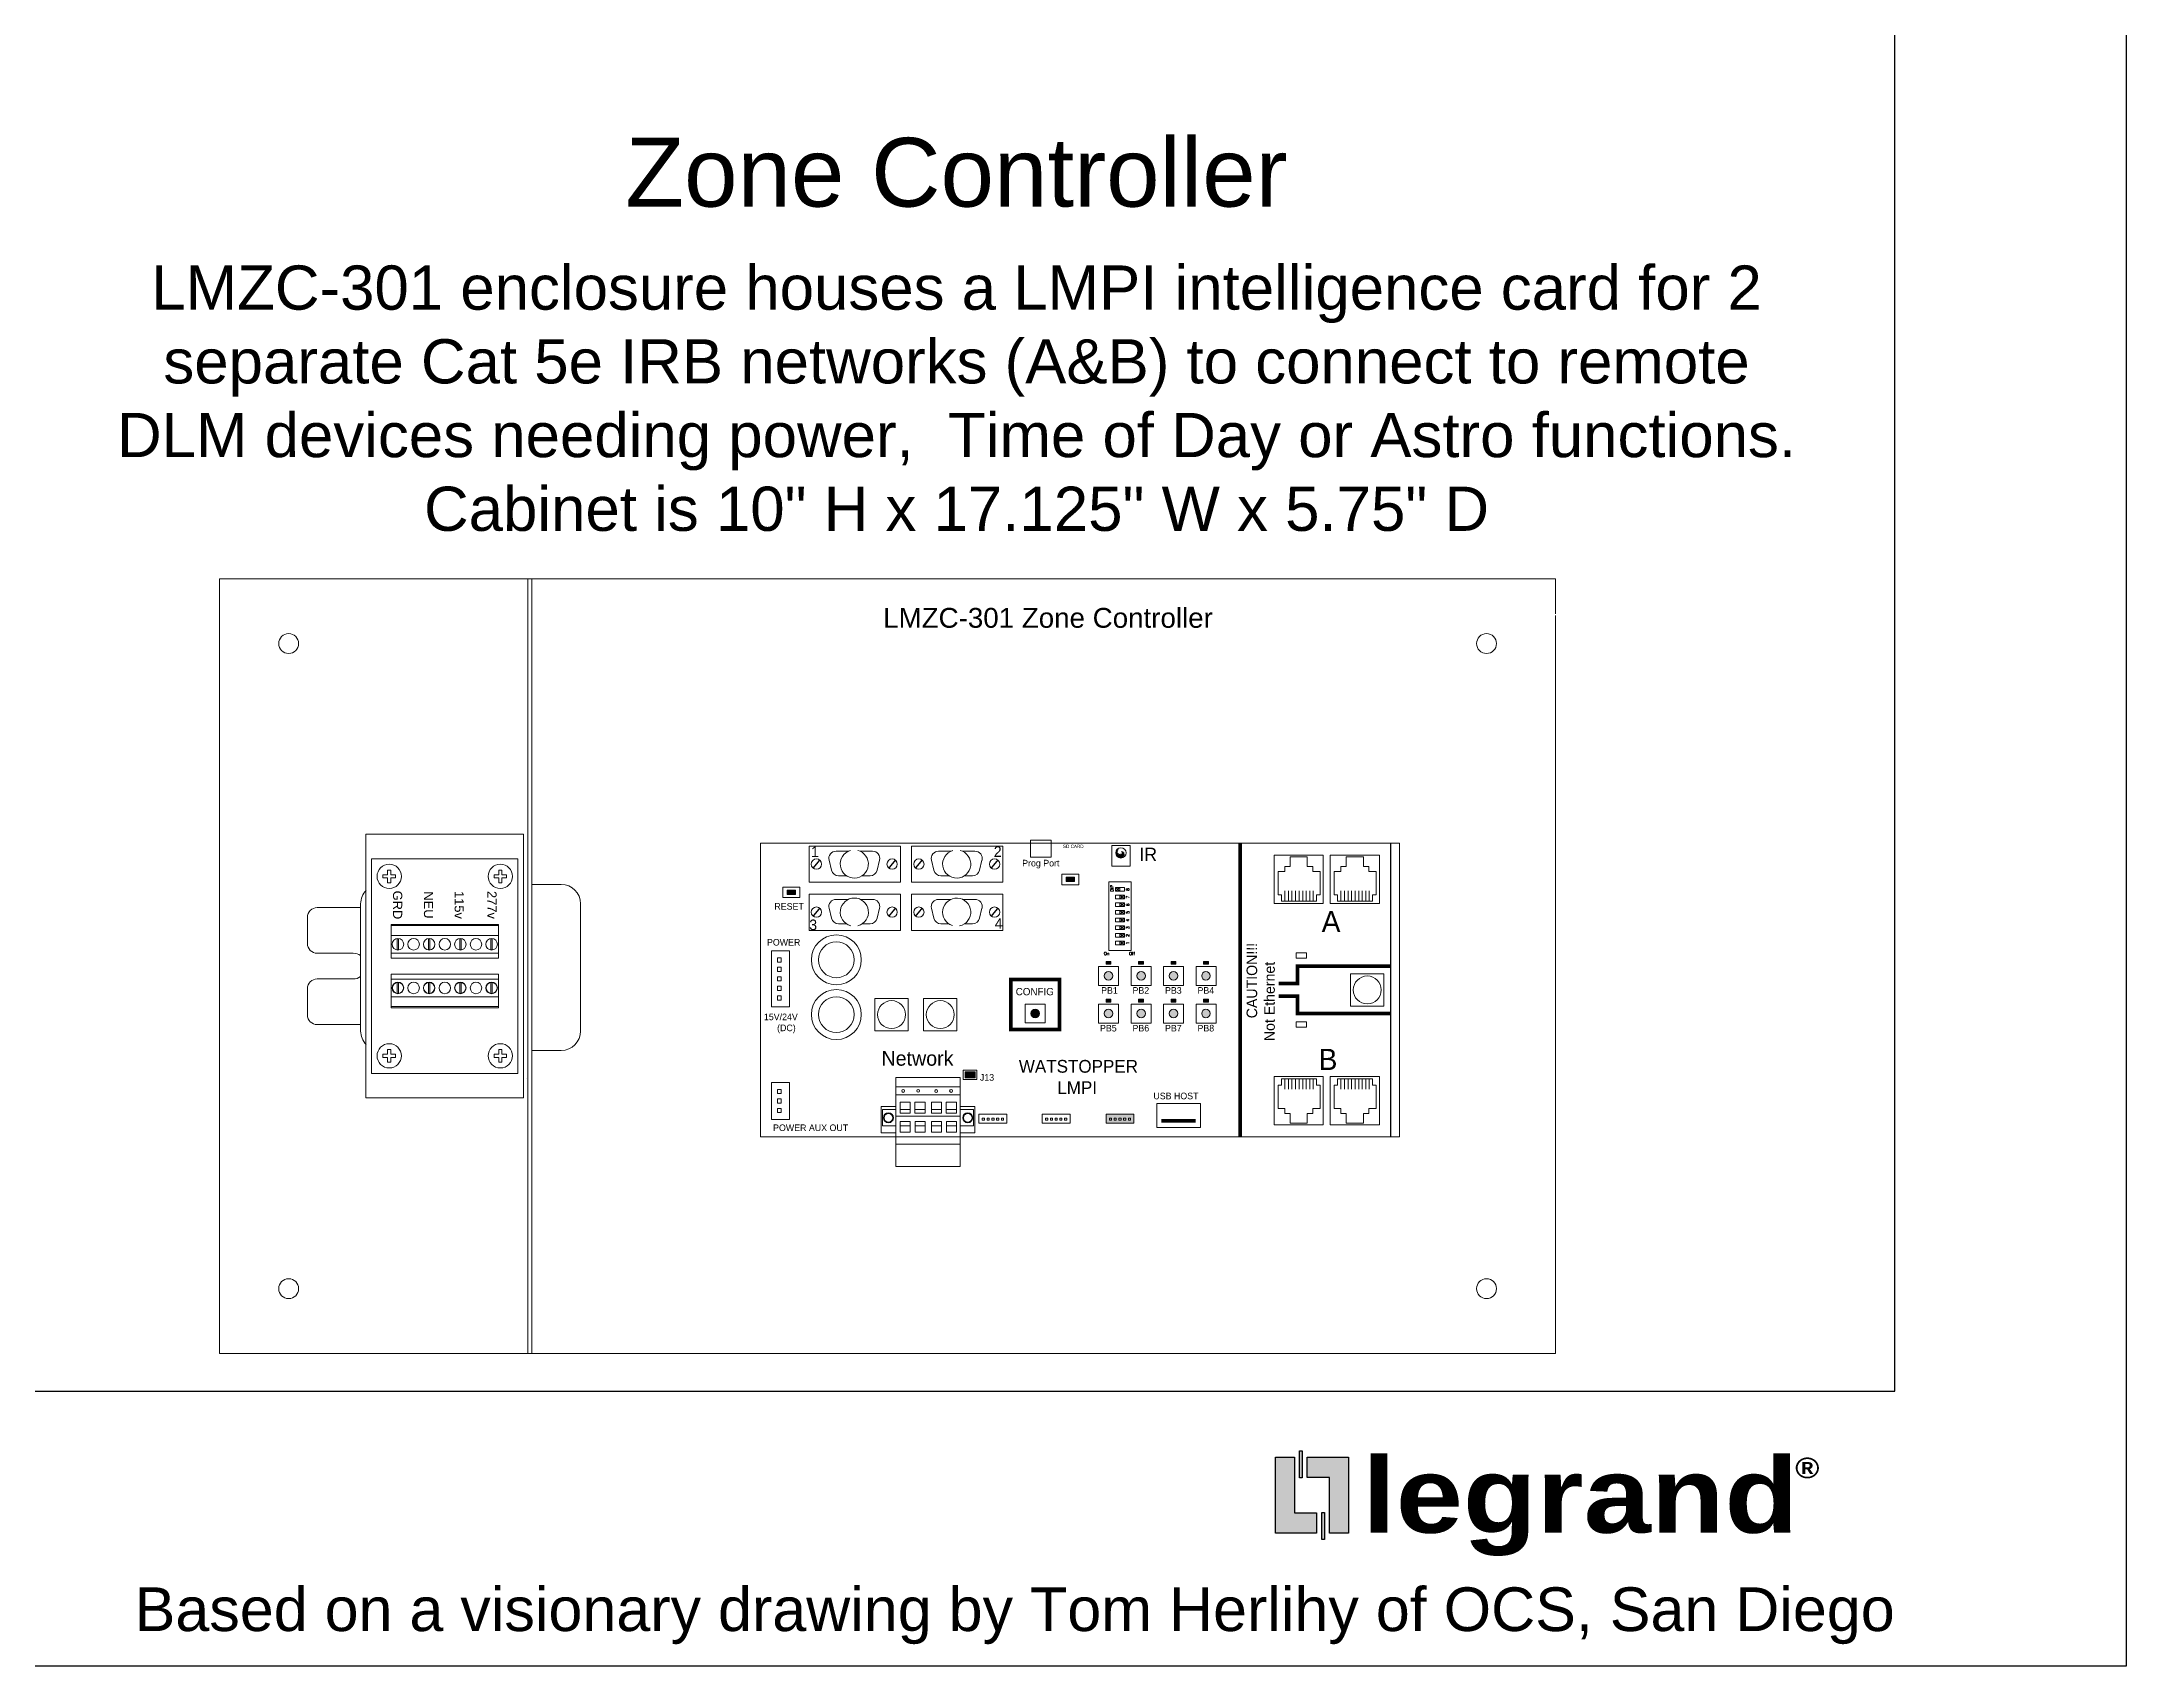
# Model space of a CAD drawing. Header units: inches. Extents: x 59 to 3361, y -1026 to 1732.
# Drawn here: x 2346.9 to 2585.5, y 893.1 to 1079.1 of the extents above; entities that cross this region are included whole.
import ezdxf
from ezdxf.enums import TextEntityAlignment as Align

# ---------------------------------------------------------------- set-up
doc = ezdxf.new("R2010")
doc.units = ezdxf.units.IN
doc.header["$MEASUREMENT"] = 0
doc.linetypes.add('SLD-Solid', pattern=[0])
doc.layers.add('PANEL', color=7, linetype='Continuous', lineweight=0)
doc.styles.add('ARIAL', font='arial.ttf')
doc.styles.add('Legrand', font='ariblk.ttf', dxfattribs={"height": 0.1875})
doc.styles.add('ROMAND', font='romand.shx')

# ---------------------------------------------------------------- blocks, each defined once
blk = doc.blocks.new('A$C6E196373')
for p, q in [((0.117, 0), (0, 0.098)), ((0.117, 0.098), (0, 0)), ((0.117, 0.098), (0.117, 0))]:
    blk.add_line(p, q)
blk.add_lwpolyline([(0, 0.098), (0.235, 0.098), (0.235, 0), (0, 0)], close=True)
blk = doc.blocks.new('LMZC-301_TW')
at = {"layer": 'PANEL'}
h = blk.add_hatch(color=256, dxfattribs=at)
h.dxf.hatch_style = 1
h.paths.add_polyline_path([(-10.56, 52.52), (-10.56, 53.03), (-11.5, 53.03), (-11.5, 52.52)])
h = blk.add_hatch(color=256, dxfattribs=at)
h.dxf.hatch_style = 1
h.paths.add_polyline_path([(21.38, 54.01), (21.38, 54.51), (20.45, 54.51), (20.45, 54.01)])
h = blk.add_hatch(color=256, dxfattribs=at)
h.dxf.hatch_style = 1
h.paths.add_polyline_path([(36.94, 43.23, 1), (35.95, 43.23, 1)])
h.paths.add_polyline_path([(33.22, 43.23, 1), (32.23, 43.23, 1)])
h.paths.add_polyline_path([(29.5, 43.23, 1), (28.51, 43.23, 1)])
h.paths.add_polyline_path([(25.78, 43.23, 1), (24.8, 43.23, 1)])
h.paths.add_polyline_path([(25.78, 38.91, 1), (24.8, 38.91, 1)])
h.paths.add_polyline_path([(29.5, 38.91, 1), (28.51, 38.91, 1)])
h.paths.add_polyline_path([(33.22, 38.91, 1), (32.23, 38.91, 1)])
h.paths.add_polyline_path([(36.94, 38.91, 1), (35.95, 38.91, 1)])
h = blk.add_hatch(color=256, dxfattribs=at)
h.dxf.hatch_style = 1
h.paths.add_polyline_path([(25.01, 44.86), (25.56, 44.86), (25.56, 44.55), (25.01, 44.55)])
h = blk.add_hatch(color=256, dxfattribs=at)
h.dxf.hatch_style = 1
h.paths.add_polyline_path([(28.73, 44.86), (29.28, 44.86), (29.28, 44.55), (28.73, 44.55)])
h = blk.add_hatch(color=256, dxfattribs=at)
h.dxf.hatch_style = 1
h.paths.add_polyline_path([(32.45, 44.86), (33, 44.86), (33, 44.55), (32.45, 44.55)])
h = blk.add_hatch(color=256, dxfattribs=at)
h.dxf.hatch_style = 1
h.paths.add_polyline_path([(36.17, 44.86), (36.72, 44.86), (36.72, 44.55), (36.17, 44.55)])
h = blk.add_hatch(color=256, dxfattribs=at)
h.dxf.hatch_style = 1
h.paths.add_polyline_path([(17.38, 38.92, 1), (16.4, 38.92, 1)])
h = blk.add_hatch(color=256, dxfattribs=at)
h.dxf.hatch_style = 1
h.paths.add_polyline_path([(25.01, 40.54), (25.56, 40.54), (25.56, 40.23), (25.01, 40.23)])
h = blk.add_hatch(color=256, dxfattribs=at)
h.dxf.hatch_style = 1
h.paths.add_polyline_path([(28.73, 40.54), (29.28, 40.54), (29.28, 40.23), (28.73, 40.23)])
h = blk.add_hatch(color=256, dxfattribs=at)
h.dxf.hatch_style = 1
h.paths.add_polyline_path([(32.45, 40.54), (33, 40.54), (33, 40.23), (32.45, 40.23)])
h = blk.add_hatch(color=256, dxfattribs=at)
h.dxf.hatch_style = 1
h.paths.add_polyline_path([(36.17, 40.54), (36.72, 40.54), (36.72, 40.23), (36.17, 40.23)])
h = blk.add_hatch(color=256, dxfattribs=at)
h.dxf.hatch_style = 1
h.paths.add_polyline_path([(10.01, 31.55), (10.01, 32.24), (8.87, 32.24), (8.87, 31.55)])
h = blk.add_hatch(color=256, dxfattribs=at)
h.dxf.hatch_style = 1
h.paths.add_polyline_path([(28.2, 26.35), (28.2, 27.4), (25, 27.4), (25, 26.35)])
h.paths.add_polyline_path([(25.93, 26.92), (26.18, 26.92), (26.18, 26.71), (25.93, 26.71)], flags=16)
h.paths.add_polyline_path([(26.48, 26.92), (26.72, 26.92), (26.72, 26.71), (26.48, 26.71)], flags=16)
h.paths.add_polyline_path([(27.02, 26.92), (27.26, 26.92), (27.26, 26.71), (27.02, 26.71)], flags=16)
h.paths.add_polyline_path([(27.56, 26.92), (27.81, 26.92), (27.81, 26.71), (27.56, 26.71)], flags=16)
at = {"color": 7, "linetype": 'SLD-Solid', "lineweight": 15}
for p, q in [((-76.47, 87.86), (-76.47, 88.68)), ((-76.47, 88.68), (-43.07, 88.68)), ((-38.85, 88.68), (-43.07, 88.68)), ((-41.2, 88.68), (-41.2, 0)), ((-40.73, 88.68), (-40.73, 0)), ((-38.85, 88.68), (76.47, 88.68)), ((76.47, 88.68), (76.47, 87.86)), ((-76.47, 87.86), (-76.47, 84.66)), ((76.47, 84.66), (76.47, 87.86)), ((-76.47, 84.66), (-76.47, 84.48)), ((-76.47, 0), (-76.47, 84.48)), ((76.47, 84.48), (76.47, 4.2)), ((-59.71, 29.25), (-59.71, 59.43)), ((-59.71, 59.43), (-41.68, 59.43)), ((-41.68, 29.25), (-41.68, 59.43)), ((58.59, 58.41), (-14.55, 58.41)), ((-59.06, 32.06), (-59.06, 56.62)), ((-59.06, 56.62), (-42.32, 56.62)), ((-56.88, 55.32), (-57.23, 55.32)), ((-57.23, 55.32), (-57.23, 54.79)), ((-56.88, 54.79), (-56.88, 55.32)), ((-44.15, 55.32), (-44.51, 55.32)), ((-44.51, 55.32), (-44.51, 54.79)), ((-44.15, 54.79), (-44.15, 55.32)), ((-42.32, 56.62), (-42.32, 32.06)), ((-57.23, 54.79), (-57.77, 54.79)), ((-57.77, 54.79), (-57.77, 54.43)), ((-57.77, 54.43), (-57.23, 54.43)), ((-57.23, 54.43), (-57.23, 53.89)), ((-57.23, 53.89), (-56.88, 53.89)), ((-56.34, 54.79), (-56.88, 54.79)), ((-56.88, 53.89), (-56.88, 54.43)), ((-56.88, 54.43), (-56.34, 54.43)), ((-56.34, 54.43), (-56.34, 54.79)), ((-44.51, 54.79), (-45.04, 54.79)), ((-45.04, 54.79), (-45.04, 54.43)), ((-45.04, 54.43), (-44.51, 54.43)), ((-44.51, 54.43), (-44.51, 53.89)), ((-44.51, 53.89), (-44.15, 53.89)), ((-43.61, 54.79), (-44.15, 54.79)), ((-44.15, 53.89), (-44.15, 54.43)), ((-44.15, 54.43), (-43.61, 54.43)), ((-43.61, 54.43), (-43.61, 54.79)), ((-37.37, 53.7), (-40.73, 53.7)), ((-65.29, 51.04), (-60.33, 51.04)), ((-60.33, 51.47), (-60.33, 36.91)), ((-35.14, 36.91), (-35.14, 51.47)), ((-66.41, 46.93), (-66.41, 49.92)), ((-56.84, 49.12), (-44.54, 49.12)), ((-56.84, 48.98), (-56.84, 49.12)), ((-56.84, 48.98), (-44.54, 48.98)), ((-56.84, 47.86), (-56.84, 48.98)), ((-56.84, 45.82), (-56.84, 47.86)), ((-56.84, 47.86), (-44.54, 47.86)), ((-44.54, 47.86), (-56.84, 47.86)), ((-44.54, 49.12), (-44.54, 48.98)), ((-44.54, 48.98), (-44.54, 47.86)), ((-44.54, 47.86), (-44.54, 45.82)), ((-61.18, 45.81), (-65.29, 45.81)), ((-44.54, 45.82), (-56.84, 45.82)), ((-56.84, 45.82), (-56.84, 45.25)), ((-56.13, 47.47), (-56.13, 46.21)), ((-55.97, 46.21), (-55.97, 47.47)), ((-52.55, 47.47), (-52.55, 46.21)), ((-52.4, 46.21), (-52.4, 47.47)), ((-48.98, 47.47), (-48.98, 46.21)), ((-48.83, 46.21), (-48.83, 47.47)), ((-45.41, 47.47), (-45.41, 46.21)), ((-45.26, 46.21), (-45.26, 47.47)), ((-44.54, 45.25), (-44.54, 45.82)), ((-56.84, 45.25), (-44.54, 45.25)), ((-44.54, 43.42), (-56.84, 43.42)), ((-56.84, 43.42), (-56.84, 42.86)), ((-44.54, 42.86), (-44.54, 43.42)), ((-66.41, 38.76), (-66.41, 41.75)), ((-61.18, 42.87), (-65.29, 42.87)), ((-56.84, 40.82), (-56.84, 42.86)), ((-56.84, 42.86), (-44.54, 42.86)), ((-44.54, 40.82), (-56.84, 40.82)), ((-56.84, 40.82), (-56.84, 39.7)), ((-56.13, 42.47), (-56.13, 41.21)), ((-55.97, 41.21), (-55.97, 42.47)), ((-52.55, 42.47), (-52.55, 41.21)), ((-52.4, 41.21), (-52.4, 42.47)), ((-48.98, 42.47), (-48.98, 41.21)), ((-48.83, 41.21), (-48.83, 42.47)), ((-45.41, 42.47), (-45.41, 41.21)), ((-45.26, 41.21), (-45.26, 42.47)), ((-44.54, 42.86), (-44.54, 40.82)), ((-44.54, 39.7), (-44.54, 40.82)), ((-56.84, 39.7), (-44.54, 39.7)), ((-56.84, 39.7), (-56.84, 39.56)), ((-56.84, 39.56), (-44.54, 39.56)), ((-44.54, 39.56), (-44.54, 39.7)), ((-60.33, 37.64), (-65.29, 37.64)), ((-57.23, 34.25), (-57.77, 34.25)), ((-57.77, 34.25), (-57.77, 33.89)), ((-57.77, 33.89), (-57.23, 33.89)), ((-56.88, 34.78), (-57.23, 34.78)), ((-57.23, 34.78), (-57.23, 34.25)), ((-57.23, 33.89), (-57.23, 33.35)), ((-56.88, 34.25), (-56.88, 34.78)), ((-56.34, 34.25), (-56.88, 34.25)), ((-56.88, 33.35), (-56.88, 33.89)), ((-56.88, 33.89), (-56.34, 33.89)), ((-56.34, 33.89), (-56.34, 34.25)), ((-44.51, 34.25), (-45.04, 34.25)), ((-45.04, 34.25), (-45.04, 33.89)), ((-45.04, 33.89), (-44.51, 33.89)), ((-44.15, 34.78), (-44.51, 34.78)), ((-44.51, 34.78), (-44.51, 34.25)), ((-44.51, 33.89), (-44.51, 33.35)), ((-44.15, 34.25), (-44.15, 34.78)), ((-43.61, 34.25), (-44.15, 34.25)), ((-44.15, 33.35), (-44.15, 33.89)), ((-44.15, 33.89), (-43.61, 33.89)), ((-43.61, 33.89), (-43.61, 34.25)), ((-40.73, 34.68), (-37.37, 34.68)), ((-42.32, 32.06), (-59.06, 32.06)), ((-57.23, 33.35), (-56.88, 33.35)), ((-44.51, 33.35), (-44.15, 33.35)), ((-41.31, 31.5), (-41.29, 31.5)), ((0.94, 30.53), (0.94, 31.6)), ((0.94, 31.6), (8.32, 31.6)), ((8.32, 30.53), (8.32, 31.6)), ((-41.68, 29.25), (-59.71, 29.25)), ((0.94, 30.53), (8.32, 30.53)), ((0.94, 29.59), (0.94, 30.53)), ((0.94, 27.15), (0.94, 29.59)), ((0.94, 29.59), (8.32, 29.59)), ((1.42, 28.75), (2.57, 28.75)), ((1.42, 27.51), (1.42, 28.75)), ((2.57, 28.75), (2.57, 27.51)), ((3.13, 28.75), (4.29, 28.75)), ((3.13, 27.51), (3.13, 28.75)), ((4.29, 28.75), (4.29, 27.51)), ((5.01, 28.75), (6.16, 28.75)), ((5.01, 27.51), (5.01, 28.75)), ((6.16, 28.75), (6.16, 27.51)), ((6.72, 28.75), (7.88, 28.75)), ((6.72, 27.51), (6.72, 28.75)), ((7.88, 28.75), (7.88, 27.51)), ((8.32, 29.59), (8.32, 30.53)), ((8.32, 27.15), (8.32, 29.59)), ((-0.73, 28.26), (-0.73, 25.26)), ((0.94, 28.26), (-0.73, 28.26)), ((-0.57, 27.93), (-0.57, 26.07)), ((0.94, 27.93), (-0.57, 27.93)), ((0.94, 27.15), (8.32, 27.15)), ((0.94, 23.97), (0.94, 27.15)), ((2.57, 27.93), (1.42, 27.93)), ((2.57, 27.51), (1.42, 27.51)), ((1.43, 26.57), (2.58, 26.57)), ((1.43, 25.33), (1.43, 26.57)), ((2.58, 26.57), (2.58, 25.33)), ((4.29, 27.93), (3.13, 27.93)), ((4.29, 27.51), (3.13, 27.51)), ((3.15, 25.33), (3.15, 26.57)), ((3.15, 26.57), (4.3, 26.57)), ((4.3, 26.57), (4.3, 25.33)), ((6.16, 27.93), (5.01, 27.93)), ((6.16, 27.51), (5.01, 27.51)), ((5.02, 26.57), (6.17, 26.57)), ((5.02, 25.33), (5.02, 26.57)), ((6.17, 26.57), (6.17, 25.33)), ((7.88, 27.93), (6.72, 27.93)), ((7.88, 27.51), (6.72, 27.51)), ((6.74, 26.57), (7.89, 26.57)), ((6.74, 25.33), (6.74, 26.57)), ((7.89, 26.57), (7.89, 25.33)), ((9.99, 28.26), (8.32, 28.26)), ((9.84, 27.93), (8.32, 27.93)), ((8.32, 23.97), (8.32, 27.15)), ((9.84, 26.07), (9.84, 27.93)), ((9.99, 25.26), (9.99, 28.26)), ((-0.73, 25.26), (0.94, 25.26)), ((-0.57, 26.07), (0.94, 26.07)), ((0.94, 23.97), (8.32, 23.97)), ((0.94, 21.4), (0.94, 23.97)), ((1.43, 26.07), (2.58, 26.07)), ((2.58, 25.33), (1.43, 25.33)), ((3.15, 26.07), (4.3, 26.07)), ((4.3, 25.33), (3.15, 25.33)), ((5.02, 26.07), (6.17, 26.07)), ((6.17, 25.33), (5.02, 25.33)), ((6.74, 26.07), (7.89, 26.07)), ((7.89, 25.33), (6.74, 25.33)), ((8.32, 26.07), (9.84, 26.07)), ((8.32, 25.26), (9.99, 25.26)), ((8.32, 21.4), (8.32, 23.97)), ((0.94, 21.4), (8.32, 21.4)), ((76.47, 4.02), (76.47, 4.2)), ((76.47, 0.82), (76.47, 4.02)), ((76.47, 0), (-76.47, 0)), ((76.47, 0.82), (76.47, 0))]:
    blk.add_line(p, q, dxfattribs=at)
for centre, radius in [((-68.56, 81.26), 1.14), ((68.56, 81.26), 1.14), ((-57.05, 54.61), 1.39), ((-44.33, 54.61), 1.39), ((-56.05, 46.84), 0.659), ((-54.26, 46.84), 0.659), ((-52.48, 46.84), 0.659), ((-50.69, 46.84), 0.659), ((-48.91, 46.84), 0.659), ((-47.12, 46.84), 0.659), ((-45.33, 46.84), 0.659), ((-56.05, 41.84), 0.659), ((-54.26, 41.84), 0.659), ((-52.48, 41.84), 0.659), ((-50.69, 41.84), 0.659), ((-48.91, 41.84), 0.659), ((-47.12, 41.84), 0.659), ((-45.33, 41.84), 0.659), ((-57.05, 34.07), 1.39), ((-44.33, 34.07), 1.39), ((1.78, 30.05), 0.162), ((3.49, 30.06), 0.162), ((5.56, 30.04), 0.162), ((7.26, 30.05), 0.162), ((0.09, 26.98), 0.572), ((0.09, 26.98), 0.5), ((9.17, 26.98), 0.571), ((9.17, 26.98), 0.5), ((-68.56, 7.42), 1.14), ((68.56, 7.42), 1.14)]:
    blk.add_circle(centre, radius, dxfattribs=at)
for centre, radius, start, end in [((-58.09, 51.47), 2.23, 136.2984, 180), ((-37.37, 51.47), 2.23, 0, 90), ((-65.29, 49.92), 1.12, 90, 180), ((-65.29, 46.93), 1.12, 180, 270), ((-61.18, 44.34), 1.47, 54.5338, 90), ((-56.05, 46.84), 0.633, 83.1628, 96.8372), ((-56.05, 46.84), 0.633, 263.1628, 276.8372), ((-52.48, 46.84), 0.633, 83.1628, 96.8372), ((-52.48, 46.84), 0.633, 263.1628, 276.8372), ((-48.91, 46.84), 0.633, 83.1628, 96.8372), ((-48.91, 46.84), 0.633, 263.1628, 276.8372), ((-45.33, 46.84), 0.633, 83.1628, 96.8372), ((-45.33, 46.84), 0.633, 263.1628, 276.8372), ((-61.18, 44.34), 1.47, 270, 305.4662), ((-65.29, 41.75), 1.12, 90, 180), ((-56.05, 41.84), 0.633, 96.8372, 263.1628), ((-56.05, 41.84), 0.633, 83.1628, 96.8372), ((-56.05, 41.84), 0.633, 263.1628, 276.8372), ((-56.05, 41.84), 0.633, 276.8372, 83.1628), ((-52.48, 41.84), 0.633, 96.8372, 263.1628), ((-52.48, 41.84), 0.633, 83.1628, 96.8372), ((-52.48, 41.84), 0.633, 263.1628, 276.8372), ((-52.48, 41.84), 0.633, 276.8372, 83.1628), ((-48.91, 41.84), 0.633, 96.8372, 263.1628), ((-48.91, 41.84), 0.633, 83.1628, 96.8372), ((-48.91, 41.84), 0.633, 263.1628, 276.8372), ((-48.91, 41.84), 0.633, 276.8372, 83.1628), ((-45.33, 41.84), 0.633, 96.8372, 263.1628), ((-45.33, 41.84), 0.633, 83.1628, 96.8372), ((-45.33, 41.84), 0.633, 263.1628, 276.8372), ((-45.33, 41.84), 0.633, 276.8372, 83.1628), ((-65.29, 38.76), 1.12, 180, 270), ((-58.09, 36.91), 2.23, 180, 223.7016), ((-37.37, 36.91), 2.23, 270, 0)]:
    blk.add_arc(centre, radius, start, end, dxfattribs=at)
at = {"layer": 'PANEL'}
for p, q in [((-14.55, 58.41), (-14.55, 24.8)), ((-14.55, 58.41), (16.34, 58.41)), ((-5.9, 57.49), (-4.47, 57.49)), ((-5.9, 57.49), (-4.47, 57.49)), ((-3.15, 57.49), (-1.73, 57.49)), ((-3.15, 57.49), (-1.73, 57.49)), ((5.83, 57.49), (7.25, 57.49)), ((5.83, 57.49), (7.25, 57.49)), ((8.57, 57.49), (10, 57.49)), ((8.57, 57.49), (10, 57.49)), ((18.73, 58.41), (58.59, 58.41)), ((58.59, 58.41), (58.59, 24.8)), ((-6.7, 56.46), (-6.43, 55.32)), ((-6.7, 56.46), (-6.43, 55.32)), ((-0.92, 56.46), (-1.19, 55.32)), ((-0.92, 56.46), (-1.19, 55.32)), ((5.02, 56.46), (5.29, 55.32)), ((5.02, 56.46), (5.29, 55.32)), ((10.8, 56.46), (10.53, 55.32)), ((10.8, 56.46), (10.53, 55.32)), ((-5.62, 54.68), (-4.7, 54.68)), ((-5.62, 54.68), (-4.7, 54.68)), ((-2.92, 54.68), (-2, 54.68)), ((-2.92, 54.68), (-2, 54.68)), ((6.1, 54.68), (7.03, 54.68)), ((6.1, 54.68), (7.03, 54.68)), ((8.8, 54.68), (9.72, 54.68)), ((8.8, 54.68), (9.72, 54.68)), ((-6.7, 50.96), (-6.43, 49.81)), ((-6.7, 50.96), (-6.43, 49.81)), ((-5.9, 51.98), (-4.47, 51.98)), ((-5.9, 51.98), (-4.47, 51.98)), ((-3.15, 51.98), (-1.73, 51.98)), ((-3.15, 51.98), (-1.73, 51.98)), ((-0.92, 50.96), (-1.19, 49.81)), ((-0.92, 50.96), (-1.19, 49.81)), ((5.02, 50.96), (5.29, 49.81)), ((5.02, 50.96), (5.29, 49.81)), ((5.83, 51.98), (7.25, 51.98)), ((5.83, 51.98), (7.25, 51.98)), ((8.57, 51.98), (10, 51.98)), ((8.57, 51.98), (10, 51.98)), ((10.8, 50.96), (10.53, 49.81)), ((10.8, 50.96), (10.53, 49.81)), ((-5.62, 49.18), (-4.7, 49.18)), ((-5.62, 49.18), (-4.7, 49.18)), ((-2.92, 49.18), (-2, 49.18)), ((-2.92, 49.18), (-2, 49.18)), ((6.1, 49.18), (7.03, 49.18)), ((6.1, 49.18), (7.03, 49.18)), ((8.8, 49.18), (9.72, 49.18)), ((8.8, 49.18), (9.72, 49.18)), ((-14.55, 24.8), (58.59, 24.8))]:
    blk.add_line(p, q, dxfattribs=at)
at = {"layer": 'PANEL', "color": 7, "linetype": 'Continuous', "lineweight": 0}
for p, q in [((44.24, 51.52), (44.24, 57.05)), ((49.87, 57.05), (44.24, 57.05)), ((44.7, 55.18), (44.7, 52.51)), ((45.45, 55.18), (44.7, 55.18)), ((46.07, 55.75), (45.45, 55.75)), ((45.45, 55.75), (45.45, 55.18)), ((46.22, 56.86), (46.07, 56.86)), ((46.07, 56.86), (46.07, 55.75)), ((48.04, 56.86), (46.15, 56.86)), ((48.04, 56.86), (48.04, 55.75)), ((48.04, 55.75), (48.66, 55.75)), ((48.66, 55.75), (48.66, 55.18)), ((48.66, 55.18), (49.5, 55.18)), ((49.5, 55.18), (49.5, 52.51)), ((49.87, 51.52), (49.87, 57.05)), ((50.65, 51.52), (50.65, 57.05)), ((56.29, 57.05), (50.65, 57.05)), ((51.11, 55.18), (51.11, 52.51)), ((51.86, 55.18), (51.11, 55.18)), ((52.49, 55.75), (51.86, 55.75)), ((51.86, 55.75), (51.86, 55.18)), ((52.64, 56.86), (52.49, 56.86)), ((52.49, 56.86), (52.49, 55.75)), ((54.46, 56.86), (52.57, 56.86)), ((54.46, 56.86), (54.46, 55.75)), ((54.46, 55.75), (55.08, 55.75)), ((55.08, 55.75), (55.08, 55.18)), ((55.08, 55.18), (55.91, 55.18)), ((55.91, 55.18), (55.91, 52.51)), ((56.29, 51.52), (56.29, 57.05)), ((44.7, 52.51), (45.09, 52.51)), ((45.09, 52.51), (45.09, 51.78)), ((45.47, 51.78), (45.47, 52.96)), ((45.88, 51.78), (45.88, 52.96)), ((46.28, 51.78), (46.28, 52.96)), ((46.69, 51.78), (46.69, 52.96)), ((47.1, 51.78), (47.1, 52.96)), ((47.51, 51.78), (47.51, 52.96)), ((47.91, 51.78), (47.91, 52.96)), ((48.32, 51.78), (48.32, 52.96)), ((48.73, 51.78), (48.73, 52.96)), ((49.5, 52.51), (49.11, 52.51)), ((49.11, 52.51), (49.11, 51.78)), ((51.11, 52.51), (51.5, 52.51)), ((51.5, 52.51), (51.5, 51.78)), ((51.89, 51.78), (51.89, 52.96)), ((52.29, 51.78), (52.29, 52.96)), ((52.7, 51.78), (52.7, 52.96)), ((53.11, 51.78), (53.11, 52.96)), ((53.51, 51.78), (53.51, 52.96)), ((53.92, 51.78), (53.92, 52.96)), ((54.33, 51.78), (54.33, 52.96)), ((54.73, 51.78), (54.73, 52.96)), ((55.14, 51.78), (55.14, 52.96)), ((55.91, 52.51), (55.52, 52.51)), ((55.52, 52.51), (55.52, 51.78)), ((44.24, 51.52), (49.87, 51.52)), ((49.11, 51.78), (45.09, 51.78)), ((50.65, 51.52), (56.29, 51.52)), ((55.52, 51.78), (51.5, 51.78)), ((44.24, 31.69), (44.24, 26.16)), ((44.24, 31.69), (49.87, 31.69)), ((49.11, 31.43), (45.09, 31.43)), ((45.09, 30.7), (45.09, 31.43)), ((45.47, 31.43), (45.47, 30.25)), ((45.88, 31.43), (45.88, 30.25)), ((46.28, 31.43), (46.28, 30.25)), ((46.69, 31.43), (46.69, 30.25)), ((47.1, 31.43), (47.1, 30.25)), ((47.51, 31.43), (47.51, 30.25)), ((47.91, 31.43), (47.91, 30.25)), ((48.32, 31.43), (48.32, 30.25)), ((48.73, 31.43), (48.73, 30.25)), ((49.11, 30.7), (49.11, 31.43)), ((49.87, 31.69), (49.87, 26.16)), ((50.65, 31.69), (50.65, 26.16)), ((50.65, 31.69), (56.29, 31.69)), ((55.52, 31.43), (51.5, 31.43)), ((51.5, 30.7), (51.5, 31.43)), ((51.89, 31.43), (51.89, 30.25)), ((52.29, 31.43), (52.29, 30.25)), ((52.7, 31.43), (52.7, 30.25)), ((53.11, 31.43), (53.11, 30.25)), ((53.51, 31.43), (53.51, 30.25)), ((53.92, 31.43), (53.92, 30.25)), ((54.33, 31.43), (54.33, 30.25)), ((54.73, 31.43), (54.73, 30.25)), ((55.14, 31.43), (55.14, 30.25)), ((55.52, 30.7), (55.52, 31.43)), ((56.29, 31.69), (56.29, 26.16)), ((44.7, 28.03), (44.7, 30.7)), ((44.7, 30.7), (45.09, 30.7)), ((49.5, 30.7), (49.11, 30.7)), ((49.5, 28.03), (49.5, 30.7)), ((51.11, 28.03), (51.11, 30.7)), ((51.11, 30.7), (51.5, 30.7)), ((55.91, 30.7), (55.52, 30.7)), ((55.91, 28.03), (55.91, 30.7)), ((45.45, 28.03), (44.7, 28.03)), ((45.45, 27.46), (45.45, 28.03)), ((46.07, 27.46), (45.45, 27.46)), ((46.07, 26.35), (46.07, 27.46)), ((46.22, 26.35), (46.07, 26.35)), ((48.04, 26.35), (46.15, 26.35)), ((48.04, 26.35), (48.04, 27.46)), ((48.04, 27.46), (48.66, 27.46)), ((48.66, 28.03), (49.5, 28.03)), ((48.66, 27.46), (48.66, 28.03)), ((51.86, 28.03), (51.11, 28.03)), ((51.86, 27.46), (51.86, 28.03)), ((52.49, 27.46), (51.86, 27.46)), ((52.49, 26.35), (52.49, 27.46)), ((52.64, 26.35), (52.49, 26.35)), ((54.46, 26.35), (52.57, 26.35)), ((54.46, 26.35), (54.46, 27.46)), ((54.46, 27.46), (55.08, 27.46)), ((55.08, 28.03), (55.91, 28.03)), ((55.08, 27.46), (55.08, 28.03)), ((49.87, 26.16), (44.24, 26.16)), ((56.29, 26.16), (50.65, 26.16))]:
    blk.add_line(p, q, dxfattribs=at)
at = {"layer": 'PANEL'}
for points in [[(-8.98, 58.07), (1.46, 58.07), (1.46, 53.94), (-8.98, 53.94)], [(2.74, 58.07), (13.18, 58.07), (13.18, 53.94), (2.74, 53.94)], [(16.34, 58.75), (18.73, 58.75), (18.73, 56.81), (16.34, 56.81)], [(25.65, 58.15), (27.76, 58.15), (27.76, 55.79), (25.65, 55.79)], [(-12, 53.37), (-10.06, 53.37), (-10.06, 52.18), (-12, 52.18)], [(-11.5, 53.03), (-10.56, 53.03), (-10.56, 52.52), (-11.5, 52.52)], [(-8.98, 52.56), (1.46, 52.56), (1.46, 48.43), (-8.98, 48.43)], [(2.74, 52.56), (13.18, 52.56), (13.18, 48.43), (2.74, 48.43)], [(19.93, 54.85), (21.87, 54.85), (21.87, 53.66), (19.93, 53.66)], [(20.45, 54.51), (21.38, 54.51), (21.38, 54.01), (20.45, 54.01)], [(25.32, 53.99), (27.87, 53.99), (27.87, 46.13), (25.32, 46.13)], [(-13.3, 46.08), (-11.22, 46.08), (-11.22, 39.68), (-13.3, 39.68)], [(46.76, 45.26), (47.96, 45.26), (47.96, 45.86), (46.76, 45.86)], [(-12.59, 45.3), (-12.18, 45.3), (-12.18, 44.81), (-12.59, 44.81)], [(-12.59, 44.21), (-12.18, 44.21), (-12.18, 43.72), (-12.59, 43.72)], [(-12.59, 43.12), (-12.18, 43.12), (-12.18, 42.64), (-12.59, 42.64)], [(24.14, 44.31), (26.43, 44.31), (26.43, 42.14), (24.14, 42.14)], [(25.01, 44.86), (25.56, 44.86), (25.56, 44.55), (25.01, 44.55)], [(27.86, 44.31), (30.15, 44.31), (30.15, 42.14), (27.86, 42.14)], [(28.73, 44.86), (29.28, 44.86), (29.28, 44.55), (28.73, 44.55)], [(31.58, 44.31), (33.87, 44.31), (33.87, 42.14), (31.58, 42.14)], [(32.45, 44.86), (33, 44.86), (33, 44.55), (32.45, 44.55)], [(35.3, 44.31), (37.59, 44.31), (37.59, 42.14), (35.3, 42.14)], [(36.17, 44.86), (36.72, 44.86), (36.72, 44.55), (36.17, 44.55)], [(52.99, 43.45), (56.81, 43.45), (56.81, 39.76), (52.99, 39.76)], [(-12.59, 41.55), (-12.18, 41.55), (-12.18, 42.04), (-12.59, 42.04)], [(-12.59, 40.46), (-12.18, 40.46), (-12.18, 40.95), (-12.59, 40.95)], [(-1.46, 40.64), (2.36, 40.64), (2.36, 36.94), (-1.46, 36.94)], [(4.12, 40.64), (7.94, 40.64), (7.94, 36.94), (4.12, 36.94)], [(15.75, 40), (18.03, 40), (18.03, 37.83), (15.75, 37.83)], [(24.14, 39.99), (26.43, 39.99), (26.43, 37.82), (24.14, 37.82)], [(25.01, 40.54), (25.56, 40.54), (25.56, 40.23), (25.01, 40.23)], [(27.86, 39.99), (30.15, 39.99), (30.15, 37.82), (27.86, 37.82)], [(28.73, 40.54), (29.28, 40.54), (29.28, 40.23), (28.73, 40.23)], [(31.58, 39.99), (33.87, 39.99), (33.87, 37.82), (31.58, 37.82)], [(32.45, 40.54), (33, 40.54), (33, 40.23), (32.45, 40.23)], [(35.3, 39.99), (37.59, 39.99), (37.59, 37.82), (35.3, 37.82)], [(36.17, 40.54), (36.72, 40.54), (36.72, 40.23), (36.17, 40.23)], [(46.76, 37.95), (47.96, 37.95), (47.96, 37.35), (46.76, 37.35)], [(8.66, 31.37), (8.66, 32.42), (10.22, 32.42), (10.22, 31.37)], [(8.87, 31.55), (8.87, 32.24), (10.01, 32.24), (10.01, 31.55)], [(9.29, 31.81), (9.29, 32.01), (9.04, 32.01), (9.04, 31.81)], [(9.83, 31.81), (9.83, 32.01), (9.59, 32.01), (9.59, 31.81)], [(-13.3, 31), (-11.22, 31), (-11.22, 26.79), (-13.3, 26.79)], [(-12.59, 30.23), (-12.18, 30.23), (-12.18, 29.74), (-12.59, 29.74)], [(-12.59, 28.65), (-12.18, 28.65), (-12.18, 29.14), (-12.59, 29.14)], [(-12.59, 27.57), (-12.18, 27.57), (-12.18, 28.05), (-12.59, 28.05)], [(10.46, 26.35), (10.46, 27.4), (13.65, 27.4), (13.65, 26.35)], [(10.84, 26.71), (10.84, 26.92), (11.09, 26.92), (11.09, 26.71)], [(11.39, 26.71), (11.39, 26.92), (11.63, 26.92), (11.63, 26.71)], [(11.93, 26.71), (11.93, 26.92), (12.18, 26.92), (12.18, 26.71)], [(12.72, 26.71), (12.72, 26.92), (12.48, 26.92), (12.48, 26.71)], [(13.27, 26.71), (13.27, 26.92), (13.02, 26.92), (13.02, 26.71)], [(17.69, 26.35), (17.69, 27.4), (20.89, 27.4), (20.89, 26.35)], [(18.08, 26.71), (18.08, 26.92), (18.33, 26.92), (18.33, 26.71)], [(18.63, 26.71), (18.63, 26.92), (18.87, 26.92), (18.87, 26.71)], [(19.17, 26.71), (19.17, 26.92), (19.41, 26.92), (19.41, 26.71)], [(19.96, 26.71), (19.96, 26.92), (19.71, 26.92), (19.71, 26.71)], [(20.5, 26.71), (20.5, 26.92), (20.26, 26.92), (20.26, 26.71)], [(25, 26.35), (25, 27.4), (28.2, 27.4), (28.2, 26.35)], [(25.39, 26.71), (25.39, 26.92), (25.63, 26.92), (25.63, 26.71)], [(25.93, 26.71), (25.93, 26.92), (26.18, 26.92), (26.18, 26.71)], [(26.48, 26.71), (26.48, 26.92), (26.72, 26.92), (26.72, 26.71)], [(27.26, 26.71), (27.26, 26.92), (27.02, 26.92), (27.02, 26.71)], [(27.81, 26.71), (27.81, 26.92), (27.56, 26.92), (27.56, 26.71)], [(30.81, 28.63), (35.81, 28.63), (35.81, 25.85), (30.81, 25.85)]]:
    blk.add_lwpolyline(points, close=True, dxfattribs=at)
for points in [[(-3.38, 58.07), (1.46, 58.07), (1.46, 53.94), (-8.98, 53.94), (-8.98, 58.07), (-4.22, 58.07)], [(8.34, 58.07), (13.18, 58.07), (13.18, 53.94), (2.74, 53.94), (2.74, 58.07), (7.5, 58.07)], [(-3.38, 52.56), (1.46, 52.56), (1.46, 48.43), (-8.98, 48.43), (-8.98, 52.56), (-4.22, 52.56)], [(8.34, 52.56), (13.18, 52.56), (13.18, 48.43), (2.74, 48.43), (2.74, 52.56), (7.5, 52.56)]]:
    blk.add_lwpolyline(points, dxfattribs=at)
for points, const_width in [([(40.35, 58.41), (40.35, 24.8)], 0.42), ([(57.58, 24.8), (57.58, 58.41)], 0.168), ([(16.75, 42.82), (14.11, 42.82), (14.11, 37.07), (19.66, 37.07), (19.66, 42.82), (16.75, 42.82)], 0.42), ([(57.58, 44.32), (46.91, 44.32), (46.91, 42.34), (44.78, 42.34)], 0.42), ([(57.58, 38.92), (46.91, 38.92), (46.91, 40.9), (44.78, 40.9)], 0.42), ([(35.25, 26.64), (31.34, 26.64)], 0.42)]:
    blk.add_lwpolyline(points, dxfattribs=dict(at, const_width=const_width))
at = {"layer": 'PANEL', "linetype": 'Continuous', "const_width": 0.166}
for points in [[(-7.77, 56.48), (-8.52, 55.57)], [(0.9, 56.48), (0.15, 55.57)], [(3.95, 56.48), (3.2, 55.57)], [(12.62, 56.48), (11.87, 55.57)], [(-7.77, 50.97), (-8.52, 50.06)], [(0.9, 50.97), (0.15, 50.06)], [(3.95, 50.97), (3.2, 50.06)], [(12.62, 50.97), (11.87, 50.06)]]:
    blk.add_lwpolyline(points, dxfattribs=at)
at = {"layer": 'PANEL'}
for centre, radius in [((26.71, 57.3), 0.592), ((-8.15, 56.02), 0.592), ((-8.15, 56.02), 0.592), ((0.52, 56.02), 0.592), ((0.52, 56.02), 0.592), ((3.58, 56.02), 0.592), ((3.58, 56.02), 0.592), ((12.25, 56.02), 0.592), ((12.25, 56.02), 0.592), ((-8.15, 50.52), 0.592), ((-8.15, 50.52), 0.592), ((0.52, 50.52), 0.592), ((0.52, 50.52), 0.592), ((3.58, 50.52), 0.592), ((3.58, 50.52), 0.592), ((12.25, 50.52), 0.592), ((12.25, 50.52), 0.592), ((-5.87, 45.06), 2.86), ((-5.87, 45.06), 2.05), ((25.29, 43.23), 0.491), ((29.01, 43.23), 0.491), ((32.73, 43.23), 0.491), ((36.44, 43.23), 0.491), ((54.9, 41.61), 1.6), ((-5.87, 38.79), 2.86), ((-5.87, 38.79), 2.05), ((0.45, 38.79), 1.6), ((6.03, 38.79), 1.6), ((16.89, 38.92), 0.491), ((25.29, 38.91), 0.491), ((29.01, 38.91), 0.491), ((32.73, 38.91), 0.491), ((36.44, 38.91), 0.491)]:
    blk.add_circle(centre, radius, dxfattribs=at)
for centre, radius, start, end in [((-5.9, 56.66), 0.832, 90, 193.4695), ((-5.9, 56.66), 0.832, 90, 193.4695), ((-1.73, 56.66), 0.832, 346.5305, 90), ((-1.73, 56.66), 0.832, 346.5305, 90), ((5.83, 56.66), 0.832, 90, 193.4695), ((5.83, 56.66), 0.832, 90, 193.4695), ((10, 56.66), 0.832, 346.5305, 90), ((10, 56.66), 0.832, 346.5305, 90), ((26.71, 57.3), 0.508, 126.6719, 306.6719), ((26.71, 57.3), 0.424, 156.6719, 336.6719), ((26.71, 57.3), 0.34, 186.6719, 6.6719), ((26.71, 57.3), 0.256, 216.6719, 36.6719), ((26.71, 57.3), 0.172, 246.6719, 66.6719), ((26.71, 57.3), 0.172, 250.7299, 66.6719), ((-5.62, 55.51), 0.832, 193.4695, 270), ((-5.62, 55.51), 0.832, 193.4695, 270), ((-2, 55.51), 0.832, 270, 346.5305), ((-2, 55.51), 0.832, 270, 346.5305), ((6.1, 55.51), 0.832, 193.4695, 270), ((6.1, 55.51), 0.832, 193.4695, 270), ((9.72, 55.51), 0.832, 270, 346.5305), ((9.72, 55.51), 0.832, 270, 346.5305), ((-5.9, 51.15), 0.832, 90, 193.4695), ((-5.9, 51.15), 0.832, 90, 193.4695), ((-1.73, 51.15), 0.832, 346.5305, 90), ((-1.73, 51.15), 0.832, 346.5305, 90), ((5.83, 51.15), 0.832, 90, 193.4695), ((5.83, 51.15), 0.832, 90, 193.4695), ((10, 51.15), 0.832, 346.5305, 90), ((10, 51.15), 0.832, 346.5305, 90), ((-5.62, 50.01), 0.832, 193.4695, 270), ((-5.62, 50.01), 0.832, 193.4695, 270), ((-2, 50.01), 0.832, 270, 346.5305), ((-2, 50.01), 0.832, 270, 346.5305), ((6.1, 50.01), 0.832, 193.4695, 270), ((6.1, 50.01), 0.832, 193.4695, 270), ((9.72, 50.01), 0.832, 270, 346.5305), ((9.72, 50.01), 0.832, 270, 346.5305)]:
    blk.add_arc(centre, radius, start, end, dxfattribs=at)
at = {"layer": 'PANEL', "linetype": 'Continuous'}
for centre, start, end in [((-3.81, 56.02), 106.2258, 76.2113), ((7.91, 56.02), 106.2258, 76.2113), ((-3.81, 50.52), 285.0683, 255.0537), ((7.91, 50.52), 282.0529, 252.0384)]:
    blk.add_arc(centre, 1.61, start, end, dxfattribs=at)
at = {"layer": 'PANEL', "yscale": 4.470084068333004, "zscale": 4.470084068333004}
for p, xscale in [((26.07, 52.91), 4.470084068333004), ((27.12, 52.03), -4.470084068333004), ((27.12, 51.16), -4.470084068333004), ((27.12, 50.28), -4.470084068333004), ((27.12, 49.4), -4.470084068333004), ((27.12, 48.53), -4.470084068333004), ((27.12, 47.65), -4.470084068333004), ((27.12, 46.77), -4.470084068333004)]:
    blk.add_blockref('A$C6E196373', p, dxfattribs=dict(at, xscale=xscale))
at = {"insert": (18.36, 85.34), "char_height": 2.2716, "width": 37.809, "attachment_point": 2, "style": 'ARIAL'}
blk.add_mtext('LMZC-301 Zone Controller', dxfattribs=at)
at = {"layer": 'PANEL'}
for s, height, p in [('1', 1.21, (-8.77, 56.82)), ('2', 1.21, (12.15, 56.84)), ('SD CARD', 0.378, (20.08, 57.86)), ('IR', 1.527, (28.8, 56.37)), ('Prog Port', 0.756, (15.4, 55.75)), ('RESET', 0.756, (-12.96, 50.8)), ('A', 2.42, (49.68, 48.23)), ('3', 1.21, (-8.97, 48.46)), ('4', 1.21, (12.26, 48.61)), ('POWER', 0.756, (-13.81, 46.69)), ('CONFIG', 0.84, (14.66, 41)), ('PB1', 0.756, (24.44, 41.18)), ('PB2', 0.756, (28.03, 41.18)), ('PB3', 0.756, (31.75, 41.18)), ('PB4', 0.756, (35.47, 41.18)), ('15V/24V', 0.756, (-14.16, 38.15)), ('(DC)', 0.756, (-12.65, 36.89)), ('PB5', 0.756, (24.31, 36.86)), ('PB6', 0.756, (28.03, 36.86)), ('PB7', 0.756, (31.75, 36.86)), ('PB8', 0.756, (35.47, 36.86)), ('Network', 1.68, (-0.7, 32.94)), ('WATSTOPPER', 1.457, (15.02, 32.14)), ('B', 2.42, (49.33, 32.45)), ('J13', 0.756, (10.56, 31.22)), ('LMPI', 1.457, (19.42, 29.71)), ('USB HOST', 0.756, (30.42, 29.1)), ('POWER AUX OUT', 0.7561, (-13.11, 25.46))]:
    blk.add_text(s, height=height, dxfattribs=at).set_placement(p)
at = {"layer": 'PANEL', "style": 'ROMAND'}
for s, p in [('DIP', (25.85, 52.86)), ('8', (27.66, 52.96)), ('7', (27.66, 52.09)), ('6', (27.66, 51.2)), ('5', (27.66, 50.33)), ('4', (27.66, 49.45)), ('3', (27.66, 48.58)), ('2', (27.66, 47.7)), ('1', (27.66, 46.85))]:
    blk.add_text(s, height=0.354, rotation=90, dxfattribs=at).set_placement(p)
for s, p in [('On', (24.75, 45.6)), ('Off', (27.64, 45.6))]:
    blk.add_text(s, height=0.354, dxfattribs=at).set_placement(p)
at = {"layer": 'PANEL'}
for s, height, p in [('CAUTION!!!', 1.21, (42.3, 38.37)), ('Not Ethernet', 1.2098, (44.32, 35.75))]:
    blk.add_text(s, height=height, rotation=90, dxfattribs=at).set_placement(p)
at = {"layer": 'PANEL', "char_height": 1.055, "width": 2.304, "attachment_point": 2, "rotation": 270, "style": 'ARIAL'}
for s, insert in [('GRD', (-55.56, 51.34)), ('NEU', (-52.02, 51.34)), ('115v', (-48.51, 51.34)), ('277v', (-44.76, 51.34))]:
    blk.add_mtext(s, dxfattribs=dict(at, insert=insert))

msp = doc.modelspace()

# ---------------------------------------------------------------- hatches: boundary and pattern name
h = msp.add_hatch(color=256)
h.dxf.hatch_style = 1
h.paths.add_polyline_path([(2488.16, 908.37), (2492.86, 908.37), (2492.86, 910.71), (2490.33, 910.71), (2490.33, 917.07), (2488.16, 917.07)])
h.paths.add_polyline_path([(2493.75, 910.74), (2493.44, 910.74), (2493.44, 907.66), (2493.75, 907.66)])
h.paths.add_polyline_path([(2490.9, 914.73), (2491.22, 914.73), (2491.22, 917.81), (2490.9, 917.81)])
h.paths.add_polyline_path([(2494.33, 914.76), (2494.33, 908.4), (2496.5, 908.4), (2496.5, 917.1), (2491.79, 917.1), (2491.79, 914.76)])

# ---------------------------------------------------------------- linework, layer by layer
for points in [[(1461.06, 1620.75), (2585.54, 1620.75), (2585.54, 893.14), (1461.06, 893.14)], [(1480.77, 924.65), (2559.03, 924.65), (2559.03, 1600.26), (1480.77, 1600.26)], [(2490.33, 910.71), (2492.86, 910.71), (2492.86, 908.37), (2488.16, 908.37), (2488.16, 917.07), (2490.33, 917.07)], [(2491.22, 914.73), (2490.9, 914.73), (2490.9, 917.81), (2491.22, 917.81)], [(2494.33, 914.76), (2491.79, 914.76), (2491.79, 917.1), (2496.5, 917.1), (2496.5, 908.4), (2494.33, 908.4)], [(2493.44, 910.74), (2493.75, 910.74), (2493.75, 907.66), (2493.44, 907.66)]]:
    msp.add_lwpolyline(points, close=True)

# ---------------------------------------------------------------- block references
msp.add_blockref('LMZC-301_TW', (2443.75, 928.95))

# ---------------------------------------------------------------- texts
at = {"style": 'Legrand'}
msp.add_text('legrand', height=8.643, dxfattribs=at).set_placement((2498.08, 912.75), align=Align.MIDDLE_LEFT)
msp.add_text('®', height=2.35, dxfattribs=at).set_placement((2547.64, 914.67))
at = {"insert": (2451.64, 1068.1), "char_height": 7.875, "attachment_point": 2, "style": 'ARIAL'}
msp.add_mtext_dynamic_manual_height_columns('Zone Controller', width=167.2653, gutter_width=70, heights=[0], dxfattribs=at)
at = {"style": 'ARIAL'}
for s, insert, char_height, width, attachment_point in [('LMZC-301 enclosure houses a LMPI intelligence card for 2 separate Cat 5e IRB networks (A&B) to connect to remote DLM devices needing power,  Time of Day or Astro functions.\\PCabinet is 10" H x 17.125" W x 5.75" D', (2451.64, 1053.49), 5.0625, 192.0631, 2), ('Based on a visionary drawing by Tom Herlihy of OCS, San Diego', (2559.03, 895.67), 5, 221.321, 9)]:
    msp.add_mtext(s, dxfattribs=dict(at, insert=insert, char_height=char_height, width=width, attachment_point=attachment_point))

doc.saveas('drawing.dxf')
